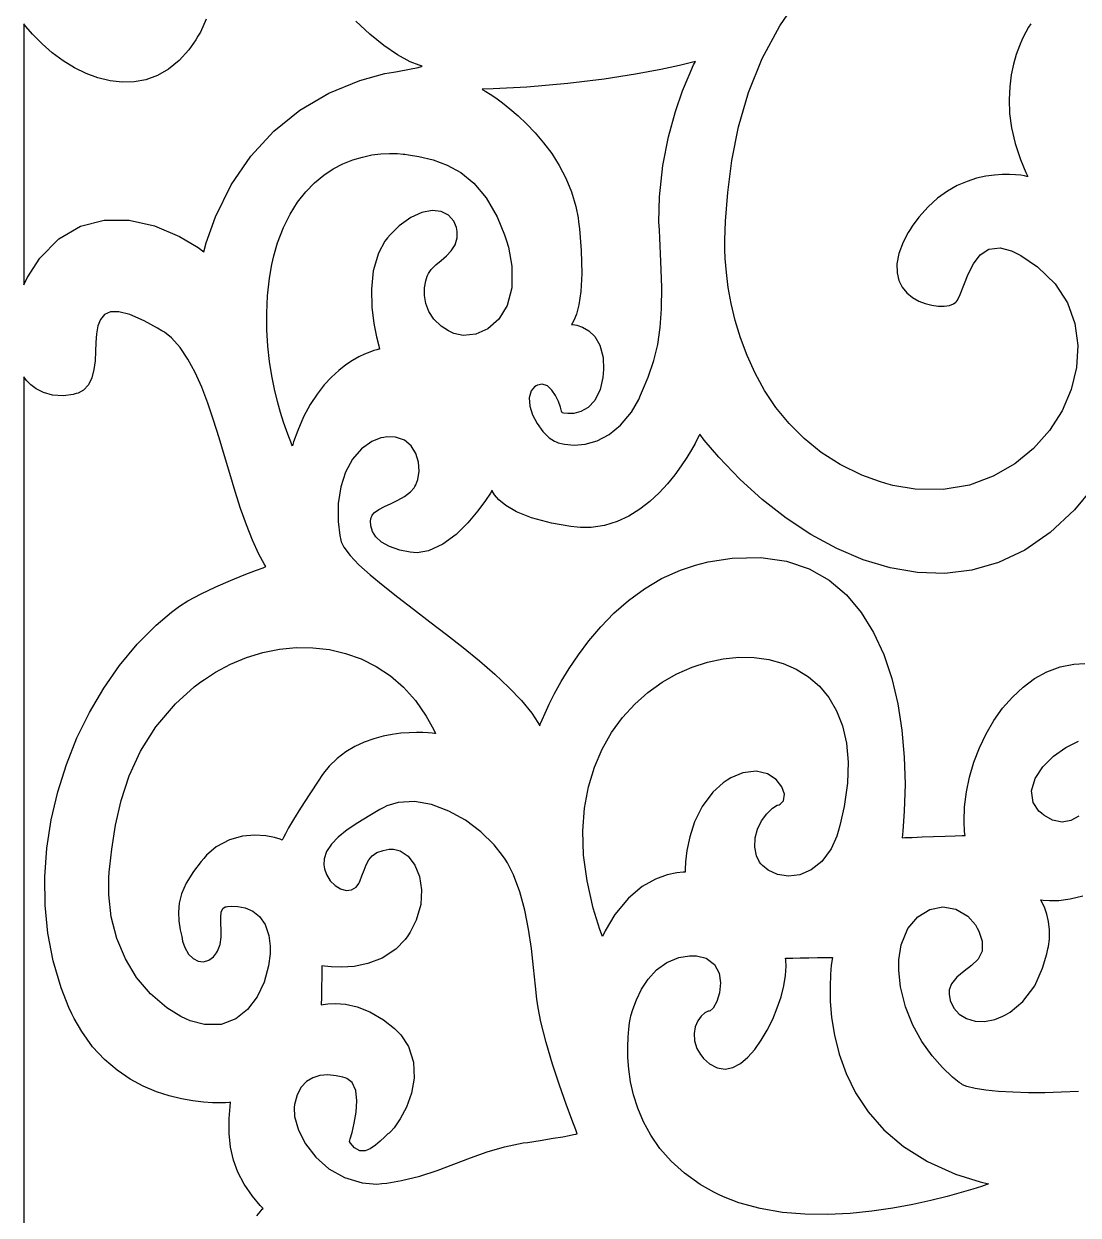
# Model space of a CAD drawing. Extents: x 0 to 750, y 0 to 1216.
# Drawn here: x 187.5 to 425.6, y 471.3 to 740.3 of the extents above; entities that cross this region are included whole.
import ezdxf

# ---------------------------------------------------------------- set-up
doc = ezdxf.new("R2010")
doc.units = 0
doc.layers.get('0').update_dxf_attribs({"linetype": 'CONTINUOUS'})

msp = doc.modelspace()

# ---------------------------------------------------------------- linework, layer by layer
at = {"color": 250}
for p, q in [((358.211, 739.856), (361.876, 745.098)), ((187.519, 740.29), (187.519, 740.29)), ((187.519, 740.29), (187.519, 739.63)), ((187.985, 739.69), (187.519, 740.29)), ((228.695, 741.359), (227.383, 738.434)), ((265.683, 737.944), (262.523, 740.914)), ((414.888, 740.325), (414.383, 739.517)), ((187.519, 739.63), (187.519, 737.761)), ((187.519, 737.761), (187.519, 734.854)), ((189.478, 737.962), (187.985, 739.69)), ((191.625, 735.774), (189.478, 737.962)), ((226.847, 737.521), (226.383, 736.727)), ((227.383, 738.434), (226.847, 737.521)), ((268.817, 735.379), (265.683, 737.944)), ((354.221, 732.465), (358.211, 739.856)), ((413.752, 738.413), (413.053, 737.013)), ((414.383, 739.517), (413.752, 738.413)), ((187.519, 734.854), (187.519, 731.09)), ((193.931, 733.767), (191.625, 735.774)), ((226.383, 736.727), (224.791, 734.469)), ((271.866, 733.287), (268.817, 735.379)), ((412.33, 735.337), (411.628, 733.393)), ((413.053, 737.013), (412.33, 735.337)), ((196.373, 731.965), (193.931, 733.767)), ((198.925, 730.398), (196.373, 731.965)), ((222.563, 731.989), (220.186, 730.052)), ((224.791, 734.469), (222.563, 731.989)), ((274.771, 731.725), (271.866, 733.287)), ((351.167, 724.775), (354.221, 732.465)), ((411.628, 733.393), (410.997, 731.195)), ((187.519, 731.09), (187.519, 726.63)), ((201.56, 729.096), (198.925, 730.398)), ((220.186, 730.052), (217.687, 728.627)), ((269.054, 729.058), (270.962, 729.375)), ((270.962, 729.375), (271.87, 729.53)), ((271.87, 729.53), (274.589, 730.031)), ((274.589, 730.031), (276.537, 730.462)), ((276.78, 730.934), (274.771, 731.725)), ((276.537, 730.462), (277.325, 730.691)), ((277.473, 730.762), (276.78, 730.934)), ((277.325, 730.691), (277.473, 730.762)), ((277.473, 730.762), (277.473, 730.762)), ((331.348, 730.014), (325.637, 728.945)), ((335.599, 730.927), (331.348, 730.014)), ((338.252, 731.566), (335.599, 730.927)), ((337.735, 728.747), (338.771, 731.012)), ((339.168, 731.802), (338.252, 731.566)), ((338.771, 731.012), (339.168, 731.802)), ((339.168, 731.802), (339.168, 731.802)), ((339.168, 731.802), (339.168, 731.802)), ((410.997, 731.195), (410.485, 728.754)), ((187.519, 726.63), (187.519, 721.656)), ((204.254, 728.098), (201.56, 729.096)), ((206.98, 727.424), (204.254, 728.098)), ((209.711, 727.11), (206.98, 727.424)), ((212.423, 727.188), (209.711, 727.11)), ((215.091, 727.682), (212.423, 727.188)), ((217.687, 728.627), (215.091, 727.682)), ((256.362, 724.669), (263.424, 727.541)), ((263.424, 727.541), (269.054, 729.058)), ((310.393, 726.835), (301.14, 726.034)), ((318.605, 727.844), (310.393, 726.835)), ((325.637, 728.945), (318.605, 727.844)), ((336.292, 725.181), (337.735, 728.747)), ((410.485, 728.754), (410.136, 726.08)), ((249.849, 720.824), (256.362, 724.669)), ((293.525, 725.629), (290.985, 725.565)), ((290.985, 725.565), (290.985, 725.565)), ((290.985, 725.565), (291.204, 725.438)), ((291.204, 725.438), (291.828, 725.061)), ((291.828, 725.061), (292.803, 724.436)), ((292.803, 724.436), (294.072, 723.565)), ((301.14, 726.034), (293.525, 725.629)), ((334.67, 720.478), (336.292, 725.181)), ((348.936, 717.014), (351.167, 724.775)), ((410.136, 726.08), (410.002, 723.187)), ((187.519, 721.656), (187.519, 716.336)), ((294.072, 723.565), (295.585, 722.454)), ((295.585, 722.454), (297.285, 721.11)), ((297.285, 721.11), (299.121, 719.533)), ((410.002, 723.187), (410.132, 720.083)), ((243.962, 716.054), (249.849, 720.824)), ((299.121, 719.533), (301.037, 717.73)), ((333.103, 714.809), (334.67, 720.478)), ((410.132, 720.083), (410.57, 716.784)), ((187.519, 716.336), (187.519, 710.84)), ((238.773, 710.413), (243.962, 716.054)), ((301.037, 717.73), (302.978, 715.701)), ((302.978, 715.701), (304.894, 713.454)), ((347.405, 709.426), (348.936, 717.014)), ((410.57, 716.784), (411.364, 713.299)), ((304.894, 713.454), (306.728, 710.992)), ((331.819, 708.346), (333.103, 714.809)), ((411.364, 713.299), (412.559, 709.641)), ((187.519, 710.84), (187.519, 705.347)), ((234.359, 703.965), (238.773, 710.413)), ((263.962, 710.23), (266.096, 710.688)), ((266.096, 710.688), (268.152, 710.957)), ((268.152, 710.957), (270.103, 711.059)), ((270.103, 711.059), (271.917, 711.013)), ((271.917, 711.013), (273.156, 710.904)), ((273.156, 710.904), (273.567, 710.84)), ((273.567, 710.84), (274.358, 710.727)), ((274.358, 710.727), (276.722, 710.322)), ((276.722, 710.322), (279.922, 709.563)), ((306.728, 710.992), (308.427, 708.321)), ((257.39, 707.531), (259.58, 708.674)), ((259.58, 708.674), (261.781, 709.567)), ((261.781, 709.567), (263.962, 710.23)), ((279.922, 709.563), (283.103, 708.41)), ((283.103, 708.41), (286.202, 706.706)), ((308.427, 708.321), (309.939, 705.443)), ((331.052, 701.248), (331.819, 708.346)), ((346.458, 702.243), (347.405, 709.426)), ((412.559, 709.641), (413.759, 706.755)), ((187.519, 705.347), (187.519, 700.031)), ((253.159, 704.413), (255.24, 706.116)), ((255.24, 706.116), (257.39, 707.531)), ((286.202, 706.706), (289.156, 704.296)), ((309.939, 705.443), (311.205, 702.359)), ((402.661, 705.418), (400.509, 704.727)), ((404.731, 705.884), (402.661, 705.418)), ((406.679, 706.159), (404.731, 705.884)), ((408.478, 706.286), (406.679, 706.159)), ((410.09, 706.293), (408.478, 706.286)), ((411.484, 706.219), (410.09, 706.293)), ((412.627, 706.099), (411.484, 706.219)), ((413.487, 705.965), (412.627, 706.099)), ((414.024, 705.862), (413.487, 705.965)), ((413.759, 706.755), (414.211, 705.82)), ((414.211, 705.82), (414.024, 705.862)), ((414.211, 705.82), (414.211, 705.82)), ((230.793, 696.754), (234.359, 703.965)), ((249.324, 700.052), (251.178, 702.398)), ((251.178, 702.398), (253.159, 704.413)), ((289.156, 704.296), (291.903, 701.026)), ((311.205, 702.359), (312.177, 699.075)), ((345.977, 695.71), (346.458, 702.243)), ((396.081, 702.532), (393.876, 700.952)), ((398.304, 703.778), (396.081, 702.532)), ((400.509, 704.727), (398.304, 703.778)), ((187.519, 700.031), (187.519, 695.053)), ((247.628, 697.353), (249.324, 700.052)), ((291.903, 701.026), (294.378, 696.736)), ((330.925, 695.575), (331.052, 701.248)), ((393.876, 700.952), (391.717, 699.004)), ((246.119, 694.281), (247.628, 697.353)), ((277.423, 697.682), (274.917, 696.546)), ((279.732, 698.112), (277.423, 697.682)), ((281.759, 697.893), (279.732, 698.112)), ((283.417, 697.075), (281.759, 697.893)), ((284.621, 695.717), (283.417, 697.075)), ((312.177, 699.075), (312.693, 696.475)), ((391.717, 699.004), (389.64, 696.655)), ((187.519, 695.053), (187.519, 690.598)), ((195.431, 691.787), (200.337, 694.602)), ((200.337, 694.602), (205.668, 695.964)), ((205.668, 695.964), (211.271, 695.967)), ((211.271, 695.967), (216.989, 694.718)), ((216.989, 694.718), (222.668, 692.309)), ((228.677, 690.855), (230.793, 696.754)), ((244.825, 690.816), (246.119, 694.281)), ((272.3, 694.658), (270.265, 692.683)), ((274.917, 696.546), (272.3, 694.658)), ((285.203, 694.344), (284.621, 695.717)), ((285.287, 693.864), (285.203, 694.344)), ((294.378, 696.736), (296.073, 692.665)), ((312.693, 696.475), (312.798, 695.6)), ((312.798, 695.6), (312.99, 693.988)), ((331.03, 693.695), (330.925, 695.575)), ((345.844, 691.469), (345.977, 695.71)), ((388.13, 694.588), (387.678, 693.864)), ((389.64, 696.655), (388.13, 694.588)), ((191.106, 687.416), (195.431, 691.787)), ((222.668, 692.309), (226.853, 689.808)), ((269.66, 691.959), (269.016, 691.198)), ((270.265, 692.683), (269.66, 691.959)), ((284.887, 690.393), (285.347, 691.97)), ((285.368, 693.402), (285.287, 693.864)), ((285.347, 691.97), (285.368, 693.402)), ((296.073, 692.665), (296.519, 691.268)), ((312.99, 693.988), (313.382, 689.134)), ((331.126, 691.935), (331.03, 693.695)), ((331.381, 686.65), (331.126, 691.935)), ((387.244, 693.173), (386.105, 690.993)), ((387.678, 693.864), (387.244, 693.173)), ((187.519, 690.598), (187.519, 686.83)), ((226.853, 689.808), (228.151, 688.844)), ((228.151, 688.844), (228.677, 690.855)), ((243.996, 687.917), (244.825, 690.816)), ((269.016, 691.198), (267.572, 688.495)), ((282.947, 687.91), (284.041, 689.063)), ((284.041, 689.063), (284.887, 690.393)), ((296.519, 691.268), (296.96, 689.889)), ((296.96, 689.889), (297.755, 685.574)), ((313.382, 689.134), (313.505, 683.934)), ((345.844, 690.055), (345.844, 691.469)), ((345.844, 689.367), (345.844, 690.055)), ((345.918, 687.296), (345.844, 689.367)), ((386.105, 690.993), (385.127, 688.414)), ((403.461, 688.114), (405.444, 689.423)), ((405.444, 689.423), (408.012, 689.712)), ((408.012, 689.712), (410.52, 689.046)), ((410.52, 689.046), (411.282, 688.668)), ((187.519, 686.83), (187.519, 683.923)), ((188.247, 682.978), (191.106, 687.416)), ((243.552, 685.931), (243.778, 686.936)), ((243.778, 686.936), (243.996, 687.917)), ((267.572, 688.495), (266.426, 684.53)), ((280.548, 685.853), (281.737, 686.865)), ((281.737, 686.865), (282.947, 687.91)), ((331.559, 680.812), (331.381, 686.65)), ((346.16, 684.181), (345.918, 687.296)), ((385.127, 688.414), (384.683, 686.114)), ((384.683, 686.114), (384.704, 684.086)), ((400.766, 683.74), (401.941, 686.114)), ((401.941, 686.114), (403.461, 688.114)), ((411.282, 688.668), (412.637, 687.998)), ((412.637, 687.998), (416.437, 685.447)), ((187.519, 683.923), (187.519, 682.054)), ((243.021, 682.872), (243.552, 685.931)), ((266.426, 684.53), (266.017, 680.36)), ((278.628, 683.316), (278.776, 683.645)), ((278.776, 683.645), (278.914, 683.955)), ((278.914, 683.955), (279.516, 684.802)), ((279.516, 684.802), (280.548, 685.853)), ((297.755, 685.574), (297.72, 680.716)), ((313.505, 683.934), (313.285, 679.88)), ((346.599, 680.776), (346.16, 684.181)), ((384.704, 684.086), (385.131, 682.322)), ((399.814, 681.313), (400.766, 683.74)), ((416.437, 685.447), (420.377, 681.605)), ((187.519, 681.394), (188.247, 682.978)), ((187.519, 682.054), (187.519, 681.394)), ((187.519, 681.394), (187.519, 681.394)), ((242.564, 678.871), (243.021, 682.872)), ((278.01, 680.692), (278.298, 682.279)), ((278.298, 682.279), (278.628, 683.316)), ((297.72, 680.716), (296.645, 676.723)), ((331.521, 675.912), (331.559, 680.812)), ((347.258, 677.139), (346.599, 680.776)), ((385.131, 682.322), (385.897, 680.812)), ((385.897, 680.812), (386.934, 679.545)), ((398.963, 679.154), (399.814, 681.313)), ((420.377, 681.605), (423.171, 677.277)), ((242.369, 674.966), (242.564, 678.871)), ((266.017, 680.36), (266.139, 676.286)), ((277.977, 678.956), (278.01, 680.692)), ((278.267, 677.15), (277.977, 678.956)), ((313.285, 679.88), (312.838, 676.847)), ((386.934, 679.545), (388.186, 678.515)), ((388.186, 678.515), (389.587, 677.707)), ((398.367, 677.933), (398.963, 679.154)), ((266.139, 676.286), (266.59, 672.599)), ((278.945, 675.344), (278.267, 677.15)), ((280.079, 673.612), (278.945, 675.344)), ((296.645, 676.723), (294.768, 673.622)), ((312.838, 676.847), (312.286, 674.705)), ((331.232, 671.696), (331.521, 675.912)), ((348.164, 673.322), (347.258, 677.139)), ((389.587, 677.707), (391.065, 677.118)), ((391.065, 677.118), (392.568, 676.734)), ((392.568, 676.734), (394.021, 676.547)), ((394.021, 676.547), (395.362, 676.547)), ((395.362, 676.547), (396.533, 676.727)), ((396.533, 676.727), (397.468, 677.076)), ((397.468, 677.076), (397.976, 677.429)), ((397.976, 677.429), (398.096, 677.584)), ((398.096, 677.584), (398.367, 677.933)), ((423.171, 677.277), (424.871, 672.596)), ((204.816, 673.548), (204.254, 672.084)), ((205.723, 674.628), (204.816, 673.548)), ((207.07, 675.227), (205.723, 674.628)), ((208.948, 675.255), (207.07, 675.227)), ((211.452, 674.624), (208.948, 675.255)), ((214.673, 673.238), (211.452, 674.624)), ((217.72, 671.594), (214.673, 673.238)), ((242.404, 671.181), (242.369, 674.966)), ((281.737, 672.024), (280.079, 673.612)), ((294.768, 673.622), (292.328, 671.438)), ((311.745, 673.333), (311.333, 672.603)), ((312.286, 674.705), (311.745, 673.333)), ((349.345, 669.389), (348.164, 673.322)), ((203.945, 670.327), (203.794, 668.369)), ((204.254, 672.084), (203.945, 670.327)), ((218.708, 671.001), (217.72, 671.594)), ((219.282, 670.655), (218.708, 671.001)), ((220.848, 669.364), (219.282, 670.655)), ((242.632, 667.544), (242.404, 671.181)), ((266.59, 672.599), (267.164, 669.6)), ((283.395, 670.937), (281.737, 672.024)), ((283.985, 670.655), (283.395, 670.937)), ((284.606, 670.355), (283.985, 670.655)), ((286.699, 669.929), (284.606, 670.355)), ((289.559, 670.197), (286.699, 669.929)), ((292.328, 671.438), (289.559, 670.197)), ((311.333, 672.603), (311.171, 672.387)), ((311.171, 672.387), (311.171, 672.387)), ((311.171, 672.387), (311.171, 672.387)), ((311.171, 672.387), (311.518, 672.366)), ((311.518, 672.366), (312.426, 672.215)), ((312.426, 672.215), (313.694, 671.802)), ((313.694, 671.802), (315.117, 671.001)), ((315.117, 671.001), (316.495, 669.678)), ((330.655, 667.9), (331.232, 671.696)), ((424.871, 672.596), (425.538, 667.688)), ((203.794, 668.369), (203.708, 666.302)), ((222.794, 667.205), (220.848, 669.364)), ((243.021, 664.083), (242.632, 667.544)), ((267.164, 669.6), (267.659, 667.583)), ((267.659, 667.583), (267.87, 666.845)), ((316.495, 669.678), (317.625, 667.71)), ((317.625, 667.71), (318.305, 664.961)), ((329.748, 664.266), (330.655, 667.9)), ((350.828, 665.399), (349.345, 669.389)), ((425.538, 667.688), (425.238, 662.69)), ((203.708, 666.302), (203.594, 664.217)), ((224.566, 664.584), (222.794, 667.205)), ((226.188, 661.568), (224.566, 664.584)), ((263.182, 665.099), (261.75, 664.288)), ((264.481, 665.723), (263.182, 665.099)), ((265.616, 666.186), (264.481, 665.723)), ((266.554, 666.507), (265.616, 666.186)), ((267.264, 666.711), (266.554, 666.507)), ((267.713, 666.814), (267.264, 666.711)), ((267.87, 666.845), (267.713, 666.814)), ((267.87, 666.845), (267.87, 666.845)), ((267.87, 666.845), (267.87, 666.845)), ((318.305, 664.961), (318.412, 662.21)), ((352.638, 661.409), (350.828, 665.399)), ((203.358, 662.213), (202.909, 660.375)), ((203.594, 664.217), (203.358, 662.213)), ((243.537, 660.823), (243.021, 664.083)), ((258.618, 662.026), (256.979, 660.527)), ((260.218, 663.272), (258.618, 662.026)), ((261.75, 664.288), (260.218, 663.272)), ((318.412, 662.21), (318.332, 661.3)), ((328.475, 660.538), (329.748, 664.266)), ((425.238, 662.69), (424.028, 657.729)), ((187.519, 660.608), (187.519, 660.608)), ((187.519, 660.608), (187.519, 659.984)), ((187.686, 660.351), (187.519, 660.608)), ((187.519, 660.608), (187.519, 660.608)), ((187.519, 659.984), (187.519, 658.16)), ((188.197, 659.694), (187.686, 660.351)), ((189.069, 658.805), (188.197, 659.694)), ((202.909, 660.375), (202.151, 658.798)), ((227.682, 658.22), (226.188, 661.568)), ((244.143, 657.793), (243.537, 660.823)), ((256.979, 660.527), (255.337, 658.756)), ((318.252, 660.4), (317.653, 657.737)), ((318.332, 661.3), (318.252, 660.4)), ((327.237, 657.461), (328.475, 660.538)), ((354.806, 657.475), (352.638, 661.409)), ((187.519, 658.16), (187.519, 655.225)), ((190.315, 657.856), (189.069, 658.805)), ((191.95, 657.013), (190.315, 657.856)), ((193.988, 656.442), (191.95, 657.013)), ((198.633, 656.604), (196.445, 656.311)), ((199.337, 656.795), (198.633, 656.604)), ((199.771, 656.915), (199.337, 656.795)), ((200.991, 657.574), (199.771, 656.915)), ((202.151, 658.798), (200.991, 657.574)), ((229.071, 654.6), (227.682, 658.22)), ((244.807, 655.02), (244.143, 657.793)), ((253.722, 656.685), (252.166, 654.3)), ((255.337, 658.756), (253.722, 656.685)), ((302.093, 657.408), (301.662, 655.846)), ((302.865, 658.34), (302.093, 657.408)), ((303.193, 658.53), (302.865, 658.34)), ((303.492, 658.7), (303.193, 658.53)), ((304.566, 658.915), (303.492, 658.7)), ((305.756, 658.53), (304.566, 658.915)), ((306.764, 657.599), (305.756, 658.53)), ((307.588, 656.343), (306.764, 657.599)), ((317.653, 657.737), (316.469, 655.242)), ((326.797, 656.449), (327.237, 657.461)), ((357.35, 653.662), (354.806, 657.475)), ((424.028, 657.729), (421.968, 652.942)), ((187.519, 655.225), (187.519, 651.249)), ((196.445, 656.311), (193.988, 656.442)), ((230.379, 650.78), (229.071, 654.6)), ((245.493, 652.526), (244.807, 655.02)), ((252.166, 654.3), (250.701, 651.573)), ((301.662, 655.846), (301.803, 653.994)), ((301.803, 653.994), (302.42, 652.011)), ((308.229, 654.978), (307.588, 656.343)), ((308.688, 653.729), (308.229, 654.978)), ((316.469, 655.242), (314.967, 653.634)), ((324.703, 652.593), (326.361, 655.447)), ((326.361, 655.447), (326.797, 656.449)), ((187.519, 651.249), (187.519, 646.317)), ((246.169, 650.346), (245.493, 652.526)), ((250.701, 651.573), (249.359, 648.487)), ((302.42, 652.011), (303.419, 650.05)), ((308.962, 652.819), (308.688, 653.729)), ((309.054, 652.466), (308.962, 652.819)), ((309.412, 652.392), (309.054, 652.466)), ((309.054, 652.466), (309.054, 652.466)), ((309.054, 652.466), (309.054, 652.466)), ((310.366, 652.286), (309.412, 652.392)), ((311.731, 652.339), (310.366, 652.286)), ((313.326, 652.727), (311.731, 652.339)), ((314.967, 653.634), (313.326, 652.727)), ((322.287, 649.658), (324.703, 652.593)), ((360.306, 650.025), (357.35, 653.662)), ((421.968, 652.942), (419.118, 648.455)), ((231.626, 646.815), (230.379, 650.78)), ((246.798, 648.497), (246.169, 650.346)), ((247.348, 647.016), (246.798, 648.497)), ((249.359, 648.487), (248.434, 645.894)), ((303.419, 650.05), (304.704, 648.275)), ((319.669, 647.548), (322.287, 649.658)), ((363.696, 646.624), (360.306, 650.025)), ((419.118, 648.455), (415.54, 644.398)), ((187.519, 646.317), (187.519, 640.507)), ((232.836, 642.775), (231.626, 646.815)), ((247.782, 645.922), (247.348, 647.016)), ((248.069, 645.248), (247.782, 645.922)), ((248.434, 645.894), (248.172, 645.015)), ((266.128, 645.996), (263.748, 644.317)), ((268.147, 646.797), (266.128, 645.996)), ((268.846, 646.92), (268.147, 646.797)), ((269.475, 647.037), (268.846, 646.92)), ((271.436, 646.994), (269.475, 647.037)), ((273.487, 646.285), (271.436, 646.994)), ((275.023, 644.984), (273.487, 646.285)), ((304.704, 648.275), (306.179, 646.832)), ((306.179, 646.832), (307.332, 646.056)), ((307.332, 646.056), (307.752, 645.883)), ((307.752, 645.883), (308.187, 645.703)), ((314.307, 645.407), (316.968, 646.165)), ((316.968, 646.165), (319.669, 647.548)), ((339.67, 646.638), (339.083, 645.52)), ((340.026, 647.361), (339.67, 646.638)), ((340.145, 647.615), (340.026, 647.361)), ((341.182, 646.285), (340.145, 647.615)), ((340.145, 647.615), (340.145, 647.615)), ((344.475, 642.43), (341.182, 646.285)), ((367.549, 643.513), (363.696, 646.624)), ((248.172, 645.015), (248.069, 645.248)), ((248.172, 645.015), (248.172, 645.015)), ((263.748, 644.317), (261.749, 641.985)), ((276.069, 643.262), (275.023, 644.984)), ((276.649, 641.308), (276.069, 643.262)), ((308.187, 645.703), (309.578, 645.365)), ((309.578, 645.365), (311.803, 645.171)), ((311.803, 645.171), (314.307, 645.407)), ((338.27, 644.073), (337.235, 642.37)), ((339.083, 645.52), (338.27, 644.073)), ((371.891, 640.754), (367.549, 643.513)), ((415.54, 644.398), (411.293, 640.909)), ((187.519, 640.507), (187.519, 633.899)), ((234.032, 638.722), (232.836, 642.775)), ((261.749, 641.985), (260.176, 639.085)), ((276.789, 639.297), (276.649, 641.308)), ((335.981, 640.482), (334.514, 638.475)), ((337.235, 642.37), (335.981, 640.482)), ((349.2, 637.494), (344.475, 642.43)), ((376.745, 638.408), (371.891, 640.754)), ((411.293, 640.909), (406.439, 638.115)), ((235.238, 634.718), (234.032, 638.722)), ((260.176, 639.085), (259.078, 635.713)), ((276.513, 637.413), (276.789, 639.297)), ((334.514, 638.475), (332.84, 636.422)), ((380.771, 636.923), (376.745, 638.408)), ((406.439, 638.115), (401.034, 636.15)), ((259.078, 635.713), (258.498, 631.966)), ((274.811, 634.601), (275.634, 635.497)), ((275.634, 635.497), (275.846, 635.836)), ((275.846, 635.836), (276.069, 636.196)), ((276.069, 636.196), (276.513, 637.413)), ((332.84, 636.422), (330.961, 634.39)), ((354.274, 632.894), (349.2, 637.494)), ((382.143, 636.528), (380.771, 636.923)), ((383.773, 636.062), (382.143, 636.528)), ((388.828, 635.226), (383.773, 636.062)), ((395.146, 635.141), (388.828, 635.226)), ((401.034, 636.15), (395.146, 635.141)), ((428.801, 635.353), (424.776, 630.569)), ((187.519, 633.899), (187.519, 626.576)), ((236.474, 630.83), (235.238, 634.718)), ((270.473, 632.005), (272.011, 632.739)), ((272.011, 632.739), (273.495, 633.589)), ((273.495, 633.589), (274.811, 634.601)), ((291.772, 632.658), (290.052, 630.301)), ((292.874, 634.333), (291.772, 632.658)), ((293.263, 634.968), (292.874, 634.333)), ((293.263, 634.968), (293.263, 634.968)), ((293.373, 634.693), (293.263, 634.968)), ((293.263, 634.968), (293.263, 634.968)), ((293.814, 633.938), (293.373, 634.693)), ((294.747, 632.841), (293.814, 633.938)), ((296.335, 631.529), (294.747, 632.841)), ((328.881, 632.449), (326.607, 630.671)), ((330.961, 634.39), (328.881, 632.449)), ((359.643, 628.696), (354.274, 632.894)), ((237.764, 627.126), (236.474, 630.83)), ((258.498, 631.966), (258.483, 627.934)), ((266.172, 629.313), (266.685, 629.916)), ((266.685, 629.916), (267.696, 630.647)), ((267.696, 630.647), (268.997, 631.324)), ((268.997, 631.324), (270.473, 632.005)), ((290.052, 630.301), (287.81, 627.63)), ((298.739, 630.125), (296.335, 631.529)), ((302.121, 628.759), (298.739, 630.125)), ((326.607, 630.671), (324.144, 629.126)), ((424.776, 630.569), (419.276, 625.39)), ((239.132, 623.662), (237.764, 627.126)), ((258.483, 627.934), (258.856, 624.752)), ((265.829, 628.071), (265.982, 628.841)), ((265.859, 626.907), (265.829, 628.071)), ((266.233, 625.669), (265.859, 626.907)), ((265.982, 628.841), (266.078, 629.08)), ((266.078, 629.08), (266.172, 629.313)), ((287.81, 627.63), (285.14, 624.999)), ((306.645, 627.56), (302.121, 628.759)), ((311.007, 626.816), (306.645, 627.56)), ((318.66, 627.01), (315.652, 626.576)), ((321.492, 627.881), (318.66, 627.01)), ((324.144, 629.126), (321.492, 627.881)), ((365.266, 624.978), (359.643, 628.696)), ((187.519, 626.576), (187.519, 618.613)), ((258.856, 624.752), (259.079, 623.711)), ((267.014, 624.427), (266.233, 625.669)), ((268.27, 623.256), (267.014, 624.427)), ((285.14, 624.999), (282.138, 622.766)), ((312.471, 626.653), (311.007, 626.816)), ((313.259, 626.569), (312.471, 626.653)), ((315.652, 626.576), (313.259, 626.569)), ((371.094, 621.813), (365.266, 624.978)), ((419.276, 625.39), (413.551, 621.439)), ((240.599, 620.501), (239.132, 623.662)), ((259.079, 623.711), (259.169, 623.288)), ((259.169, 623.288), (259.777, 622.085)), ((259.777, 622.085), (261.174, 620.222)), ((270.061, 622.236), (268.27, 623.256)), ((272.457, 621.439), (270.061, 622.236)), ((282.138, 622.766), (278.9, 621.291)), ((377.077, 619.277), (371.094, 621.813)), ((241.755, 618.388), (240.599, 620.501)), ((261.174, 620.222), (263.179, 618.141)), ((274.749, 621.012), (272.457, 621.439)), ((275.521, 620.938), (274.749, 621.012)), ((276.349, 620.861), (275.521, 620.938)), ((278.9, 621.291), (276.349, 620.861)), ((342.077, 618.769), (347.5, 619.598)), ((347.5, 619.598), (353.974, 619.771)), ((353.974, 619.771), (359.763, 618.945)), ((359.763, 618.945), (364.892, 617.209)), ((383.166, 617.442), (377.077, 619.277)), ((413.551, 621.439), (407.642, 618.635)), ((187.519, 618.613), (187.519, 610.09)), ((237.278, 615.855), (239.82, 616.839)), ((239.82, 616.839), (241.549, 617.485)), ((241.549, 617.485), (242.189, 617.714)), ((242.189, 617.714), (241.755, 618.388)), ((242.189, 617.714), (242.189, 617.714)), ((263.179, 618.141), (265.705, 615.865)), ((331.55, 615.029), (335.769, 616.931)), ((335.769, 616.931), (339.155, 618.06)), ((339.155, 618.06), (340.308, 618.338)), ((340.308, 618.338), (342.077, 618.769)), ((364.892, 617.209), (369.39, 614.645)), ((389.315, 616.387), (383.166, 617.442)), ((395.478, 616.186), (389.315, 616.387)), ((401.599, 616.91), (395.478, 616.186)), ((407.642, 618.635), (401.599, 616.91)), ((230.861, 613.156), (234.199, 614.602)), ((234.199, 614.602), (237.278, 615.855)), ((265.705, 615.865), (268.66, 613.421)), ((327.648, 612.715), (331.55, 615.029)), ((369.39, 614.645), (373.295, 611.339)), ((224.52, 609.97), (227.542, 611.586)), ((227.542, 611.586), (230.861, 613.156)), ((268.66, 613.421), (271.956, 610.828)), ((271.956, 610.828), (275.504, 608.108)), ((324.06, 610.073), (327.648, 612.715)), ((373.295, 611.339), (376.626, 607.381)), ((187.519, 610.09), (187.519, 601.091)), ((220.869, 607.473), (222.072, 608.376)), ((222.072, 608.376), (222.654, 608.813)), ((222.654, 608.813), (224.52, 609.97)), ((275.504, 608.108), (279.214, 605.286)), ((320.78, 607.176), (324.06, 610.073)), ((217.439, 604.52), (220.869, 607.473)), ((317.804, 604.111), (320.78, 607.176)), ((376.626, 607.381), (379.42, 602.855)), ((213.128, 600.181), (217.439, 604.52)), ((279.214, 605.286), (282.997, 602.386)), ((315.131, 600.957), (317.804, 604.111)), ((379.42, 602.855), (381.702, 597.845)), ((187.519, 601.091), (187.519, 591.693)), ((209.157, 595.415), (213.128, 600.181)), ((282.997, 602.386), (286.763, 599.429)), ((312.757, 597.793), (315.131, 600.957)), ((237.803, 597.203), (241.489, 598.329)), ((241.489, 598.329), (245.24, 599.073)), ((245.24, 599.073), (249.02, 599.44)), ((249.02, 599.44), (252.793, 599.408)), ((252.793, 599.408), (256.523, 598.978)), ((256.523, 598.978), (260.174, 598.135)), ((260.174, 598.135), (263.71, 596.875)), ((286.763, 599.429), (290.423, 596.438)), ((310.674, 594.699), (312.757, 597.793)), ((381.702, 597.845), (383.505, 592.441)), ((205.551, 590.264), (209.157, 595.415)), ((230.772, 593.863), (234.218, 595.711)), ((234.218, 595.711), (237.803, 597.203)), ((263.71, 596.875), (267.093, 595.186)), ((267.093, 595.186), (270.29, 593.058)), ((290.423, 596.438), (293.887, 593.439)), ((308.883, 591.757), (310.674, 594.699)), ((334.972, 593.499), (338.419, 595.02)), ((338.419, 595.02), (341.933, 596.152)), ((341.933, 596.152), (345.467, 596.889)), ((345.467, 596.889), (348.981, 597.235)), ((348.981, 597.235), (352.431, 597.179)), ((352.431, 597.179), (355.769, 596.717)), ((355.769, 596.717), (358.955, 595.842)), ((358.955, 595.842), (361.946, 594.558)), ((418.557, 593.961), (421.513, 595.066)), ((421.513, 595.066), (424.628, 595.701)), ((424.628, 595.701), (427.076, 595.859)), ((227.499, 591.665), (228.287, 592.254)), ((228.287, 592.254), (230.772, 593.863)), ((270.29, 593.058), (273.262, 590.486)), ((293.887, 593.439), (297.068, 590.451)), ((331.634, 591.598), (334.972, 593.499)), ((361.946, 594.558), (364.695, 592.85)), ((364.695, 592.85), (367.161, 590.723)), ((383.505, 592.441), (384.856, 586.722)), ((413.166, 590.522), (415.773, 592.434)), ((415.773, 592.434), (418.557, 593.961)), ((187.519, 591.693), (187.519, 581.977)), ((202.329, 584.786), (205.551, 590.264)), ((221.803, 586.74), (225.994, 590.539)), ((225.994, 590.539), (227.499, 591.665)), ((273.262, 590.486), (275.974, 587.463)), ((297.068, 590.451), (299.873, 587.498)), ((307.377, 589.047), (308.883, 591.757)), ((325.465, 586.666), (328.451, 589.319)), ((328.451, 589.319), (331.634, 591.598)), ((367.161, 590.723), (369.298, 588.165)), ((410.757, 588.275), (413.166, 590.522)), ((217.31, 581.515), (221.803, 586.74)), ((275.974, 587.463), (278.39, 583.974)), ((299.873, 587.498), (302.216, 584.602)), ((305.209, 584.645), (306.153, 586.648)), ((306.153, 586.648), (307.377, 589.047)), ((322.72, 583.646), (325.465, 586.666)), ((369.298, 588.165), (371.066, 585.174)), ((384.856, 586.722), (385.787, 580.782)), ((408.555, 585.735), (410.757, 588.275)), ((199.512, 579.021), (202.329, 584.786)), ((278.39, 583.974), (280.013, 581.032)), ((302.216, 584.602), (303.614, 582.524)), ((304.538, 583.113), (305.209, 584.645)), ((371.066, 585.174), (372.413, 581.745)), ((406.569, 582.948), (408.555, 585.735)), ((187.519, 581.977), (187.519, 572.019)), ((213.861, 576.076), (217.31, 581.515)), ((303.614, 582.524), (304.008, 581.791)), ((304.008, 581.791), (304.139, 582.133)), ((304.008, 581.791), (304.008, 581.791)), ((304.139, 582.133), (304.538, 583.113)), ((320.26, 580.259), (322.72, 583.646)), ((372.413, 581.745), (373.306, 577.875)), ((404.816, 579.953), (406.569, 582.948)), ((197.124, 573.024), (199.512, 579.021)), ((266.532, 578.859), (264.397, 578.104)), ((268.65, 579.423), (266.532, 578.859)), ((270.713, 579.818), (268.65, 579.423)), ((272.679, 580.073), (270.713, 579.818)), ((274.512, 580.21), (272.679, 580.073)), ((276.17, 580.256), (274.512, 580.21)), ((277.614, 580.238), (276.17, 580.256)), ((278.806, 580.178), (277.614, 580.238)), ((279.707, 580.104), (278.806, 580.178)), ((280.276, 580.041), (279.707, 580.104)), ((280.013, 581.032), (280.475, 580.013)), ((280.475, 580.013), (280.276, 580.041)), ((280.475, 580.013), (280.475, 580.013)), ((318.13, 576.513), (320.26, 580.259)), ((385.787, 580.782), (386.327, 574.703)), ((403.306, 576.802), (404.816, 579.953)), ((211.302, 570.509), (213.861, 576.076)), ((260.234, 575.91), (258.284, 574.417)), ((262.285, 577.127), (260.234, 575.91)), ((264.397, 578.104), (262.285, 577.127)), ((316.37, 572.414), (318.13, 576.513)), ((373.306, 577.875), (373.694, 573.56)), ((402.054, 573.536), (403.306, 576.802)), ((420.049, 574.929), (422.822, 576.901)), ((422.822, 576.901), (425.69, 578.266)), ((258.284, 574.417), (256.477, 572.636)), ((373.694, 573.56), (373.532, 568.791)), ((386.327, 574.703), (386.503, 568.572)), ((401.066, 570.198), (402.054, 573.536)), ((417.65, 572.523), (420.049, 574.929)), ((187.519, 572.019), (187.519, 561.901)), ((195.184, 566.843), (197.124, 573.024)), ((209.474, 564.9), (211.302, 570.509)), ((254.847, 570.53), (254.161, 569.51)), ((255.217, 571.08), (254.847, 570.53)), ((256.477, 572.636), (255.217, 571.08)), ((315.028, 567.962), (316.37, 572.414)), ((349.845, 571.151), (347.14, 570.015)), ((352.901, 571.525), (349.845, 571.151)), ((355.431, 570.918), (352.901, 571.525)), ((357.378, 569.641), (355.431, 570.918)), ((415.9, 569.856), (417.65, 572.523)), ((254.161, 569.51), (252.125, 566.424)), ((314.146, 563.167), (315.028, 567.962)), ((345.445, 568.918), (343.074, 566.759)), ((346.331, 569.489), (345.445, 568.918)), ((347.14, 570.015), (346.331, 569.489)), ((358.676, 568), (357.378, 569.641)), ((359.265, 566.3), (358.676, 568)), ((373.532, 568.791), (372.784, 563.57)), ((386.503, 568.572), (386.348, 562.476)), ((400.36, 566.833), (401.066, 570.198)), ((415.075, 567.104), (415.9, 569.856)), ((193.713, 560.532), (195.184, 566.843)), ((252.125, 566.424), (250.013, 563.143)), ((343.074, 566.759), (340.666, 563.538)), ((359.078, 564.847), (359.265, 566.3)), ((399.948, 563.485), (400.36, 566.833)), ((415.449, 564.441), (415.075, 567.104)), ((208.224, 559.34), (209.474, 564.9)), ((250.013, 563.143), (248.437, 560.599)), ((267.92, 562.832), (265.646, 561.538)), ((268.683, 563.256), (267.92, 562.832)), ((269.457, 563.682), (268.683, 563.256)), ((272.06, 564.462), (269.457, 563.682)), ((275.751, 564.656), (272.06, 564.462)), ((279.604, 563.968), (275.751, 564.656)), ((283.476, 562.518), (279.604, 563.968)), ((287.218, 560.437), (283.476, 562.518)), ((313.768, 558.027), (314.146, 563.167)), ((340.666, 563.538), (338.981, 560.098)), ((355.265, 561.911), (356.609, 563.164)), ((356.609, 563.164), (357.667, 563.813)), ((357.667, 563.813), (358.052, 563.947)), ((358.052, 563.947), (358.348, 564.053)), ((358.348, 564.053), (359.078, 564.847)), ((372.784, 563.57), (371.807, 559.29)), ((386.348, 562.476), (386.041, 557.989)), ((399.842, 560.197), (399.948, 563.485)), ((416.733, 562.511), (415.449, 564.441)), ((417.304, 562.042), (416.733, 562.511)), ((187.519, 561.901), (187.519, 551.706)), ((192.735, 554.133), (193.713, 560.532)), ((248.437, 560.599), (247.317, 558.708)), ((262.912, 559.88), (260.525, 558.257)), ((265.646, 561.538), (262.912, 559.88)), ((290.682, 557.848), (287.218, 560.437)), ((338.981, 560.098), (337.887, 556.694)), ((353.208, 558.447), (354.101, 560.306)), ((354.101, 560.306), (355.265, 561.911)), ((399.955, 557.809), (399.842, 560.197)), ((417.869, 561.58), (417.304, 562.042)), ((419.809, 560.476), (417.869, 561.58)), ((422.003, 560.01), (419.809, 560.476)), ((423.954, 560.395), (422.003, 560.01)), ((425.729, 561.372), (423.954, 560.395)), ((207.393, 553.911), (208.224, 559.34)), ((239.707, 557.086), (236.911, 556.867)), ((242.167, 556.902), (239.707, 557.086)), ((246.579, 557.385), (246.146, 556.549)), ((247.317, 558.708), (246.579, 557.385)), ((260.525, 558.257), (258.53, 556.652)), ((293.723, 554.877), (290.682, 557.848)), ((313.938, 552.552), (313.768, 558.027)), ((352.665, 556.443), (353.208, 558.447)), ((371.401, 557.886), (371.108, 556.884)), ((371.807, 559.29), (371.401, 557.886)), ((386.041, 557.989), (385.889, 556.5)), ((397.838, 556.937), (399.44, 556.997)), ((399.44, 556.997), (400.05, 557.018)), ((400.05, 557.018), (399.955, 557.809)), ((400.05, 557.018), (400.05, 557.018)), ((230.969, 554.436), (228.765, 552.552)), ((233.944, 556.052), (230.969, 554.436)), ((236.911, 556.867), (233.944, 556.052)), ((244.128, 556.525), (242.167, 556.902)), ((245.423, 556.147), (244.128, 556.525)), ((245.893, 555.978), (245.423, 556.147)), ((245.943, 556.108), (245.893, 555.978)), ((245.893, 555.978), (245.893, 555.978)), ((245.893, 555.978), (245.893, 555.978)), ((246.146, 556.549), (245.943, 556.108)), ((256.968, 555.036), (255.887, 553.388)), ((258.53, 556.652), (256.968, 555.036)), ((295.644, 552.499), (293.723, 554.877)), ((337.887, 556.694), (337.258, 553.589)), ((352.557, 554.397), (352.665, 556.443)), ((352.968, 552.418), (352.557, 554.397)), ((371.108, 556.884), (369.817, 554.006)), ((385.889, 556.5), (386.496, 556.521)), ((385.889, 556.5), (385.889, 556.5)), ((386.496, 556.521), (388.101, 556.581)), ((388.101, 556.581), (390.366, 556.666)), ((390.366, 556.666), (392.97, 556.757)), ((392.97, 556.757), (395.57, 556.853)), ((395.57, 556.853), (397.838, 556.937)), ((187.519, 551.706), (187.519, 541.51)), ((192.271, 547.698), (192.735, 554.133)), ((206.951, 550.005), (207.393, 553.911)), ((228.151, 551.822), (227.542, 551.102)), ((228.765, 552.552), (228.151, 551.822)), ((255.327, 551.692), (255.262, 550.347)), ((255.887, 553.388), (255.327, 551.692)), ((265.427, 551.476), (266.204, 552.397)), ((266.204, 552.397), (267.249, 553.127)), ((267.249, 553.127), (268.643, 553.639)), ((268.643, 553.639), (270.014, 553.875)), ((270.014, 553.875), (270.474, 553.9)), ((270.474, 553.9), (270.97, 553.932)), ((270.97, 553.932), (272.49, 553.544)), ((272.49, 553.544), (274.309, 552.305)), ((274.309, 552.305), (275.807, 550.326)), ((296.194, 551.649), (295.644, 552.499)), ((296.734, 550.813), (296.194, 551.649)), ((314.699, 546.746), (313.938, 552.552)), ((337.258, 553.589), (336.969, 551.049)), ((353.663, 551.011), (352.968, 552.418)), ((369.817, 554.006), (367.739, 551.145)), ((206.825, 548.704), (206.951, 550.005)), ((227.542, 551.102), (225.837, 548.838)), ((255.262, 550.347), (255.335, 549.917)), ((255.335, 549.917), (255.407, 549.483)), ((255.407, 549.483), (255.844, 548.22)), ((263.858, 547.853), (264.338, 549.176)), ((264.338, 549.176), (264.833, 550.393)), ((264.833, 550.393), (265.427, 551.476)), ((275.807, 550.326), (276.862, 547.751)), ((298.09, 548.125), (296.734, 550.813)), ((336.969, 551.049), (336.888, 549.335)), ((336.888, 549.335), (336.89, 548.704)), ((353.981, 550.609), (353.663, 551.011)), ((354.319, 550.185), (353.981, 550.609)), ((355.618, 549.144), (354.319, 550.185)), ((357.734, 548.192), (355.618, 549.144)), ((365.33, 549.219), (362.751, 548.143)), ((367.739, 551.145), (365.33, 549.219)), ((192.34, 541.274), (192.271, 547.698)), ((206.699, 543.631), (206.705, 547.444)), ((206.705, 547.444), (206.825, 548.704)), ((224.205, 546.202), (223.157, 543.846)), ((225.837, 548.838), (224.205, 546.202)), ((255.844, 548.22), (256.696, 546.791)), ((256.696, 546.791), (257.787, 545.684)), ((263.178, 546.139), (263.312, 546.453)), ((263.312, 546.453), (263.459, 546.798)), ((263.459, 546.798), (263.858, 547.853)), ((276.862, 547.751), (277.352, 544.721)), ((299.558, 544.248), (298.09, 548.125)), ((316.095, 540.611), (314.699, 546.746)), ((330.154, 547.144), (327.168, 545.458)), ((332.811, 548.118), (330.154, 547.144)), ((334.949, 548.573), (332.811, 548.118)), ((336.372, 548.704), (334.949, 548.573)), ((336.89, 548.704), (336.372, 548.704)), ((336.89, 548.704), (336.89, 548.704)), ((336.89, 548.704), (336.89, 548.704)), ((360.165, 547.825), (357.734, 548.192)), ((362.751, 548.143), (360.165, 547.825)), ((207.278, 538.614), (206.699, 543.631)), ((223.157, 543.846), (222.596, 541.69)), ((257.787, 545.684), (259.018, 544.936)), ((259.018, 544.936), (260.287, 544.594)), ((260.287, 544.594), (261.492, 544.703)), ((261.492, 544.703), (262.534, 545.306)), ((262.534, 545.306), (263.178, 546.139)), ((277.352, 544.721), (277.157, 541.38)), ((300.671, 540.113), (299.558, 544.248)), ((327.168, 545.458), (324.047, 542.858)), ((187.519, 541.51), (187.519, 531.393)), ((192.964, 534.917), (192.34, 541.274)), ((222.596, 541.69), (222.422, 539.662)), ((232.45, 540.494), (232.996, 540.872)), ((232.996, 540.872), (233.196, 540.911)), ((233.196, 540.911), (233.485, 540.967)), ((233.485, 540.967), (234.377, 541.041)), ((234.377, 541.041), (235.869, 540.978)), ((235.869, 540.978), (237.526, 540.625)), ((277.157, 541.38), (276.152, 537.866)), ((324.047, 542.858), (320.982, 539.154)), ((392.113, 540.283), (395.055, 540.872)), ((395.055, 540.872), (397.983, 540.389)), ((417.273, 542.241), (417.142, 542.466)), ((417.142, 542.466), (417.142, 542.466)), ((417.142, 542.466), (417.142, 542.466)), ((417.142, 542.466), (417.671, 542.403)), ((417.604, 541.588), (417.273, 542.241)), ((418.042, 540.558), (417.604, 541.588)), ((417.671, 542.403), (419.107, 542.315)), ((419.107, 542.315), (421.231, 542.35)), ((421.231, 542.35), (423.817, 542.664)), ((423.817, 542.664), (426.649, 543.408)), ((208.536, 533.76), (207.278, 538.614)), ((222.422, 539.662), (222.542, 537.693)), ((231.99, 538.554), (232.089, 539.679)), ((232.035, 537.185), (231.99, 538.554)), ((232.089, 539.679), (232.45, 540.494)), ((237.526, 540.625), (239.199, 539.891)), ((239.199, 539.891), (240.742, 538.678)), ((240.742, 538.678), (242.008, 536.889)), ((301.504, 535.82), (300.671, 540.113)), ((317.585, 535.742), (316.095, 540.611)), ((320.982, 539.154), (318.765, 535.453)), ((387.159, 535.986), (389.4, 538.642)), ((389.4, 538.642), (392.113, 540.283)), ((397.983, 540.389), (400.653, 538.794)), ((400.653, 538.794), (402.4, 536.811)), ((418.507, 539.2), (418.042, 540.558)), ((418.899, 537.556), (418.507, 539.2)), ((222.542, 537.693), (222.855, 535.707)), ((222.855, 535.707), (223.164, 534.151)), ((232.103, 535.654), (232.035, 537.185)), ((232.074, 534.039), (232.103, 535.654)), ((242.008, 536.889), (242.852, 534.434)), ((276.152, 537.866), (274.789, 535.15)), ((302.131, 531.474), (301.504, 535.82)), ((318.17, 534.151), (317.585, 535.742)), ((318.765, 535.453), (318.17, 534.151)), ((385.636, 532.342), (387.159, 535.986)), ((402.4, 536.811), (402.816, 536.06)), ((402.816, 536.06), (403.193, 535.379)), ((419.132, 535.672), (418.899, 537.556)), ((419.121, 533.598), (419.132, 535.672)), ((194.166, 528.673), (192.964, 534.917)), ((210.447, 529.174), (208.536, 533.76)), ((223.164, 534.151), (223.267, 533.633)), ((223.267, 533.633), (223.363, 533.142)), ((223.363, 533.142), (223.848, 531.71)), ((231.827, 532.416), (232.074, 534.039)), ((242.852, 534.434), (243.138, 532.014)), ((273.648, 533.509), (271.515, 531.35)), ((274.217, 534.328), (273.648, 533.509)), ((274.789, 535.15), (274.217, 534.328)), ((403.193, 535.379), (403.952, 533.132)), ((403.952, 533.132), (403.909, 530.864)), ((418.902, 531.925), (419.121, 533.598)), ((187.519, 531.393), (187.519, 521.437)), ((223.848, 531.71), (224.695, 530.229)), ((224.695, 530.229), (225.732, 529.195)), ((230.339, 529.604), (231.062, 530.525)), ((231.062, 530.525), (231.243, 530.86)), ((231.243, 530.86), (231.436, 531.227)), ((231.436, 531.227), (231.827, 532.416)), ((243.111, 530.289), (242.754, 527.526)), ((243.126, 531.209), (243.111, 530.289)), ((243.138, 532.014), (243.126, 531.209)), ((271.515, 531.35), (268.443, 529.325)), ((302.625, 527.166), (302.131, 531.474)), ((385.075, 528.895), (385.636, 532.342)), ((403.909, 530.864), (402.999, 529.089)), ((417.544, 527.008), (418.504, 530.278)), ((418.504, 530.278), (418.772, 531.382)), ((418.772, 531.382), (418.902, 531.925)), ((195.967, 522.591), (194.166, 528.673)), ((212.983, 524.962), (210.447, 529.174)), ((225.732, 529.195), (226.887, 528.609)), ((226.887, 528.609), (228.089, 528.482)), ((228.089, 528.482), (229.263, 528.81)), ((229.263, 528.81), (230.339, 529.604)), ((242.754, 527.526), (241.776, 523.9)), ((254.847, 527.572), (254.839, 527.191)), ((255.413, 527.477), (254.847, 527.572)), ((254.847, 527.572), (254.847, 527.572)), ((254.847, 527.572), (254.847, 527.572)), ((256.957, 527.311), (255.413, 527.477)), ((262.091, 527.442), (259.259, 527.244)), ((265.227, 528.077), (262.091, 527.442)), ((268.443, 529.325), (265.227, 528.077)), ((330.379, 526.648), (332.69, 528.338)), ((332.69, 528.338), (335.448, 529.456)), ((335.448, 529.456), (337.874, 529.837)), ((337.874, 529.837), (338.68, 529.823)), ((338.68, 529.823), (339.411, 529.809)), ((339.411, 529.809), (341.598, 529.258)), ((341.598, 529.258), (343.497, 527.875)), ((343.497, 527.875), (344.534, 525.939)), ((359.516, 529.304), (359.971, 529.311)), ((359.597, 528.86), (359.516, 529.304)), ((359.516, 529.304), (359.516, 529.304)), ((359.533, 525.392), (359.668, 527.498)), ((359.668, 527.498), (359.597, 528.86)), ((359.971, 529.311), (361.17, 529.329)), ((361.17, 529.329), (362.864, 529.357)), ((362.864, 529.357), (364.807, 529.389)), ((364.807, 529.389), (366.751, 529.421)), ((366.751, 529.421), (368.445, 529.449)), ((368.445, 529.449), (369.644, 529.47)), ((369.644, 529.47), (370.099, 529.477)), ((369.852, 527.685), (369.676, 525.607)), ((370.022, 529.011), (369.852, 527.685)), ((370.099, 529.477), (370.022, 529.011)), ((370.099, 529.477), (370.099, 529.477)), ((370.099, 529.477), (370.099, 529.477)), ((385.075, 527.741), (385.075, 528.895)), ((385.075, 526.521), (385.075, 527.741)), ((401.535, 527.636), (399.835, 526.337)), ((402.999, 529.089), (401.535, 527.636)), ((216.119, 521.226), (212.983, 524.962)), ((254.795, 524.775), (254.765, 523.155)), ((254.821, 526.193), (254.795, 524.775)), ((254.839, 527.191), (254.821, 526.193)), ((259.259, 527.244), (256.957, 527.311)), ((303.064, 523.004), (302.625, 527.166)), ((328.486, 524.563), (330.379, 526.648)), ((344.534, 525.939), (344.865, 523.716)), ((359.138, 523.064), (359.533, 525.392)), ((369.676, 525.607), (369.574, 522.88)), ((385.48, 522.845), (385.075, 526.521)), ((398.216, 525.025), (396.988, 523.529)), ((399.835, 526.337), (398.216, 525.025)), ((415.798, 523.025), (417.544, 527.008)), ((197.706, 518.149), (195.967, 522.591)), ((241.776, 523.9), (240.205, 520.552)), ((254.765, 523.155), (254.734, 521.533)), ((303.393, 520.061), (303.064, 523.004)), ((325.837, 519.906), (326.981, 522.256)), ((326.981, 522.256), (328.486, 524.563)), ((344.865, 523.716), (344.647, 521.48)), ((358.507, 520.591), (359.138, 523.064)), ((369.574, 522.88), (369.634, 519.61)), ((386.599, 518.312), (385.48, 522.845)), ((396.483, 522.146), (396.469, 521.681)), ((396.988, 523.529), (396.483, 522.146)), ((413.138, 519.493), (415.798, 523.025)), ((187.519, 521.437), (187.519, 511.718)), ((219.826, 518.079), (216.119, 521.226)), ((240.205, 520.552), (238.059, 517.698)), ((254.708, 520.118), (254.69, 519.116)), ((254.734, 521.533), (254.708, 520.118)), ((303.52, 519.081), (303.393, 520.061)), ((325.025, 517.694), (325.837, 519.906)), ((344.037, 519.493), (343.189, 518.029)), ((344.647, 521.48), (344.037, 519.493)), ((357.66, 518.04), (358.507, 520.591)), ((369.634, 519.61), (369.94, 515.909)), ((396.469, 521.681), (396.455, 521.194)), ((396.455, 521.194), (396.706, 519.716)), ((396.706, 519.716), (397.492, 518.019)), ((410.238, 517.098), (413.138, 519.493)), ((198.388, 516.717), (197.706, 518.149)), ((198.876, 515.694), (198.388, 516.717)), ((222.968, 516.128), (219.826, 518.079)), ((238.059, 517.698), (235.356, 515.557)), ((254.69, 519.116), (254.684, 518.735)), ((254.684, 518.735), (255.078, 518.823)), ((254.684, 518.735), (254.684, 518.735)), ((254.684, 518.735), (254.684, 518.735)), ((255.078, 518.823), (256.188, 518.982)), ((256.188, 518.982), (257.911, 519.056)), ((257.911, 519.056), (260.137, 518.887)), ((260.137, 518.887), (262.759, 518.322)), ((262.759, 518.322), (265.671, 517.2)), ((265.671, 517.2), (268.766, 515.37)), ((303.655, 518.04), (303.52, 519.081)), ((304.278, 514.932), (303.655, 518.04)), ((324.622, 516.273), (325.025, 517.694)), ((341.337, 516.954), (340.45, 516.191)), ((342.021, 517.299), (341.337, 516.954)), ((342.262, 517.349), (342.021, 517.299)), ((342.517, 517.405), (342.262, 517.349)), ((343.189, 518.029), (342.517, 517.405)), ((356.62, 515.5), (357.66, 518.04)), ((388.267, 514.181), (386.599, 518.312)), ((397.492, 518.019), (398.741, 516.643)), ((398.741, 516.643), (400.375, 515.641)), ((409.166, 516.484), (410.238, 517.098)), ((200.58, 512.731), (198.876, 515.694)), ((224.08, 515.616), (222.968, 516.128)), ((225.086, 515.158), (224.08, 515.616)), ((228.349, 514.301), (225.086, 515.158)), ((232.114, 514.35), (228.349, 514.301)), ((235.356, 515.557), (232.114, 514.35)), ((268.766, 515.37), (271.205, 513.408)), ((305.467, 510.244), (304.278, 514.932)), ((324.12, 513.253), (324.32, 514.727)), ((324.32, 514.727), (324.46, 515.528)), ((324.46, 515.528), (324.519, 515.789)), ((324.519, 515.789), (324.622, 516.273)), ((339.687, 515.123), (339.128, 513.8)), ((340.45, 516.191), (339.687, 515.123)), ((355.41, 513.041), (356.62, 515.5)), ((369.94, 515.909), (370.582, 511.877)), ((390.324, 510.487), (388.267, 514.181)), ((400.375, 515.641), (402.315, 515.07)), ((402.315, 515.07), (404.481, 514.981)), ((404.481, 514.981), (406.792, 515.437)), ((406.792, 515.437), (408.605, 516.163)), ((408.605, 516.163), (409.166, 516.484)), ((187.519, 511.718), (187.519, 502.32)), ((203.046, 509.305), (200.58, 512.731)), ((271.205, 513.408), (271.938, 512.674)), ((271.938, 512.674), (272.66, 511.951)), ((272.66, 511.951), (274.384, 509.334)), ((323.88, 509.263), (323.959, 511.415)), ((323.959, 511.415), (324.12, 513.253)), ((339.128, 513.8), (338.86, 512.283)), ((338.86, 512.283), (338.966, 510.628)), ((354.055, 510.738), (355.41, 513.041)), ((370.582, 511.877), (371.641, 507.623)), ((205.726, 506.398), (203.046, 509.305)), ((274.384, 509.334), (275.547, 505.788)), ((306.924, 505.351), (305.467, 510.244)), ((323.924, 506.843), (323.88, 509.263)), ((338.966, 510.628), (339.528, 508.893)), ((339.528, 508.893), (340.311, 507.534)), ((350.991, 506.906), (352.572, 508.667)), ((352.572, 508.667), (354.055, 510.738)), ((392.61, 507.273), (390.324, 510.487)), ((208.563, 503.964), (205.726, 506.398)), ((324.131, 504.201), (323.924, 506.843)), ((340.311, 507.534), (340.634, 507.132)), ((340.634, 507.132), (341.008, 506.663)), ((341.008, 506.663), (342.349, 505.428)), ((349.329, 505.534), (350.991, 506.906)), ((371.641, 507.623), (373.2, 503.252)), ((394.963, 504.578), (392.61, 507.273)), ((211.503, 501.968), (208.563, 503.964)), ((275.547, 505.788), (275.683, 502.211)), ((308.483, 500.592), (306.924, 505.351)), ((324.546, 501.385), (324.131, 504.201)), ((342.349, 505.428), (344.099, 504.493)), ((344.099, 504.493), (345.86, 504.254)), ((345.86, 504.254), (347.611, 504.624)), ((347.611, 504.624), (349.329, 505.534)), ((373.2, 503.252), (375.352, 498.87)), ((397.224, 502.437), (394.963, 504.578)), ((187.519, 502.32), (187.519, 493.321)), ((214.486, 500.366), (211.503, 501.968)), ((251.349, 501.438), (250.165, 500.161)), ((252.77, 502.303), (251.349, 501.438)), ((254.389, 502.782), (252.77, 502.303)), ((256.168, 502.916), (254.389, 502.782)), ((258.069, 502.737), (256.168, 502.916)), ((259.566, 502.423), (258.069, 502.737)), ((260.055, 502.281), (259.566, 502.423)), ((260.49, 502.154), (260.055, 502.281)), ((261.638, 501.216), (260.49, 502.154)), ((262.474, 499.375), (261.638, 501.216)), ((275.683, 502.211), (275.051, 498.771)), ((309.982, 496.305), (308.483, 500.592)), ((325.207, 498.44), (324.546, 501.385)), ((398.713, 501.248), (397.224, 502.437)), ((399.239, 500.895), (398.713, 501.248)), ((399.517, 500.705), (399.239, 500.895)), ((400.491, 500.327), (399.517, 500.705)), ((217.456, 499.11), (214.486, 500.366)), ((220.355, 498.168), (217.456, 499.11)), ((223.128, 497.491), (220.355, 498.168)), ((249.256, 498.433), (248.757, 496.778)), ((250.165, 500.161), (249.256, 498.433)), ((262.724, 497.046), (262.474, 499.375)), ((275.051, 498.771), (273.907, 495.642)), ((326.157, 495.413), (325.207, 498.44)), ((375.352, 498.87), (378.178, 494.587)), ((402.371, 499.854), (400.491, 500.327)), ((404.788, 499.477), (402.371, 499.854)), ((407.649, 499.198), (404.788, 499.477)), ((410.877, 499.011), (407.649, 499.198)), ((414.38, 498.916), (410.877, 499.011)), ((418.07, 498.916), (414.38, 498.916)), ((421.862, 499.011), (418.07, 498.916)), ((425.672, 499.195), (421.862, 499.011)), ((225.716, 497.039), (223.128, 497.491)), ((228.061, 496.775), (225.716, 497.039)), ((230.109, 496.648), (228.061, 496.775)), ((231.801, 496.623), (230.109, 496.648)), ((233.08, 496.658), (231.801, 496.623)), ((233.89, 496.711), (233.08, 496.658)), ((234.173, 496.736), (233.89, 496.711)), ((233.901, 493.07), (234.079, 495.822)), ((234.079, 495.822), (234.173, 496.736)), ((234.173, 496.736), (234.173, 496.736)), ((248.66, 496.217), (248.546, 495.561)), ((248.546, 495.561), (248.671, 493.511)), ((248.757, 496.778), (248.66, 496.217)), ((262.558, 494.506), (262.724, 497.046)), ((273.907, 495.642), (272.51, 492.989)), ((311.255, 492.823), (309.982, 496.305)), ((327.437, 492.351), (326.157, 495.413)), ((187.519, 493.321), (187.519, 484.798)), ((233.899, 489.716), (233.901, 493.07)), ((248.671, 493.511), (249.517, 490.481)), ((262.139, 492.04), (262.558, 494.506)), ((272.51, 492.989), (271.117, 490.989)), ((312.14, 490.488), (311.255, 492.823)), ((378.178, 494.587), (381.758, 490.506)), ((234.2, 486.615), (233.899, 489.716)), ((249.517, 490.481), (251.129, 487.359)), ((261.21, 488.456), (261.634, 489.931)), ((261.634, 489.931), (262.139, 492.04)), ((269.985, 489.807), (269.735, 489.613)), ((270.304, 490.058), (269.985, 489.807)), ((271.117, 490.989), (270.304, 490.058)), ((312.471, 489.634), (312.14, 490.488)), ((329.091, 489.306), (327.437, 492.351)), ((381.758, 490.506), (386.186, 486.731)), ((251.129, 487.359), (253.442, 484.374)), ((261.032, 487.902), (261.21, 488.456)), ((261.032, 487.902), (261.032, 487.902)), ((261.272, 487.511), (261.032, 487.902)), ((262.205, 486.463), (261.272, 487.511)), ((266.894, 487.041), (265.753, 486.255)), ((267.991, 487.998), (266.894, 487.041)), ((269.026, 488.971), (267.991, 487.998)), ((269.735, 489.613), (269.026, 488.971)), ((296.081, 486.713), (299.209, 487.398)), ((299.209, 487.398), (300.264, 487.557)), ((300.264, 487.557), (301.224, 487.701)), ((301.224, 487.701), (304.105, 488.142)), ((304.105, 488.142), (307.046, 488.611)), ((307.046, 488.611), (309.204, 488.975)), ((309.204, 488.975), (310.701, 489.246)), ((310.701, 489.246), (311.656, 489.433)), ((311.656, 489.433), (312.189, 489.553)), ((312.189, 489.553), (312.421, 489.617)), ((312.421, 489.617), (312.471, 489.634)), ((312.471, 489.634), (312.471, 489.634)), ((312.471, 489.634), (312.471, 489.634)), ((331.158, 486.318), (329.091, 489.306)), ((187.519, 484.798), (187.519, 476.836)), ((234.842, 483.708), (234.2, 486.615)), ((253.442, 484.374), (256.388, 481.753)), ((263.393, 485.814), (262.205, 486.463)), ((264.581, 485.796), (263.393, 485.814)), ((265.753, 486.255), (264.581, 485.796)), ((288.35, 484.209), (292.141, 485.56)), ((292.141, 485.56), (296.081, 486.713)), ((333.679, 483.436), (331.158, 486.318)), ((386.186, 486.731), (391.545, 483.373)), ((235.861, 480.931), (234.842, 483.708)), ((256.388, 481.753), (259.9, 479.728)), ((280.841, 481.355), (284.614, 482.769)), ((284.614, 482.769), (288.35, 484.209)), ((336.697, 480.709), (333.679, 483.436)), ((391.545, 483.373), (397.916, 480.533)), ((237.293, 478.226), (235.861, 480.931)), ((259.9, 479.728), (263.912, 478.525)), ((269.475, 478.487), (272.806, 479.048)), ((272.806, 479.048), (276.936, 480.078)), ((276.936, 480.078), (280.841, 481.355)), ((340.254, 478.183), (336.697, 480.709)), ((397.916, 480.533), (403.497, 478.762)), ((187.519, 476.836), (187.519, 469.512)), ((239.172, 475.534), (237.293, 478.226)), ((263.912, 478.525), (267.261, 478.268)), ((267.261, 478.268), (268.358, 478.374)), ((268.358, 478.374), (269.475, 478.487)), ((343.33, 476.416), (340.254, 478.183)), ((344.392, 475.904), (343.33, 476.416)), ((399.189, 476.342), (396.014, 475.463)), ((401.789, 477.125), (399.189, 476.342)), ((403.74, 477.753), (401.789, 477.125)), ((403.497, 478.762), (405.391, 478.324)), ((404.964, 478.173), (403.74, 477.753)), ((405.391, 478.324), (404.964, 478.173)), ((405.391, 478.324), (405.391, 478.324)), ((240.92, 473.449), (239.172, 475.534)), ((345.503, 475.368), (344.392, 475.904)), ((348.98, 474.049), (345.503, 475.368)), ((353.811, 472.729), (348.98, 474.049)), ((388.232, 473.654), (383.773, 472.835)), ((392.335, 474.55), (388.232, 473.654)), ((396.014, 475.463), (392.335, 474.55)), ((240.149, 471.096), (240.889, 472.006)), ((240.889, 472.006), (241.369, 472.588)), ((241.54, 472.789), (240.92, 473.449)), ((241.369, 472.588), (241.54, 472.789)), ((241.54, 472.789), (241.54, 472.789)), ((358.817, 471.89), (353.811, 472.729)), ((363.915, 471.466), (358.817, 471.89)), ((369.034, 471.406), (363.915, 471.466)), ((374.103, 471.653), (369.034, 471.406)), ((379.039, 472.147), (374.103, 471.653)), ((383.773, 472.835), (379.039, 472.147))]:
    msp.add_line(p, q, dxfattribs=at)

doc.saveas('drawing.dxf')
